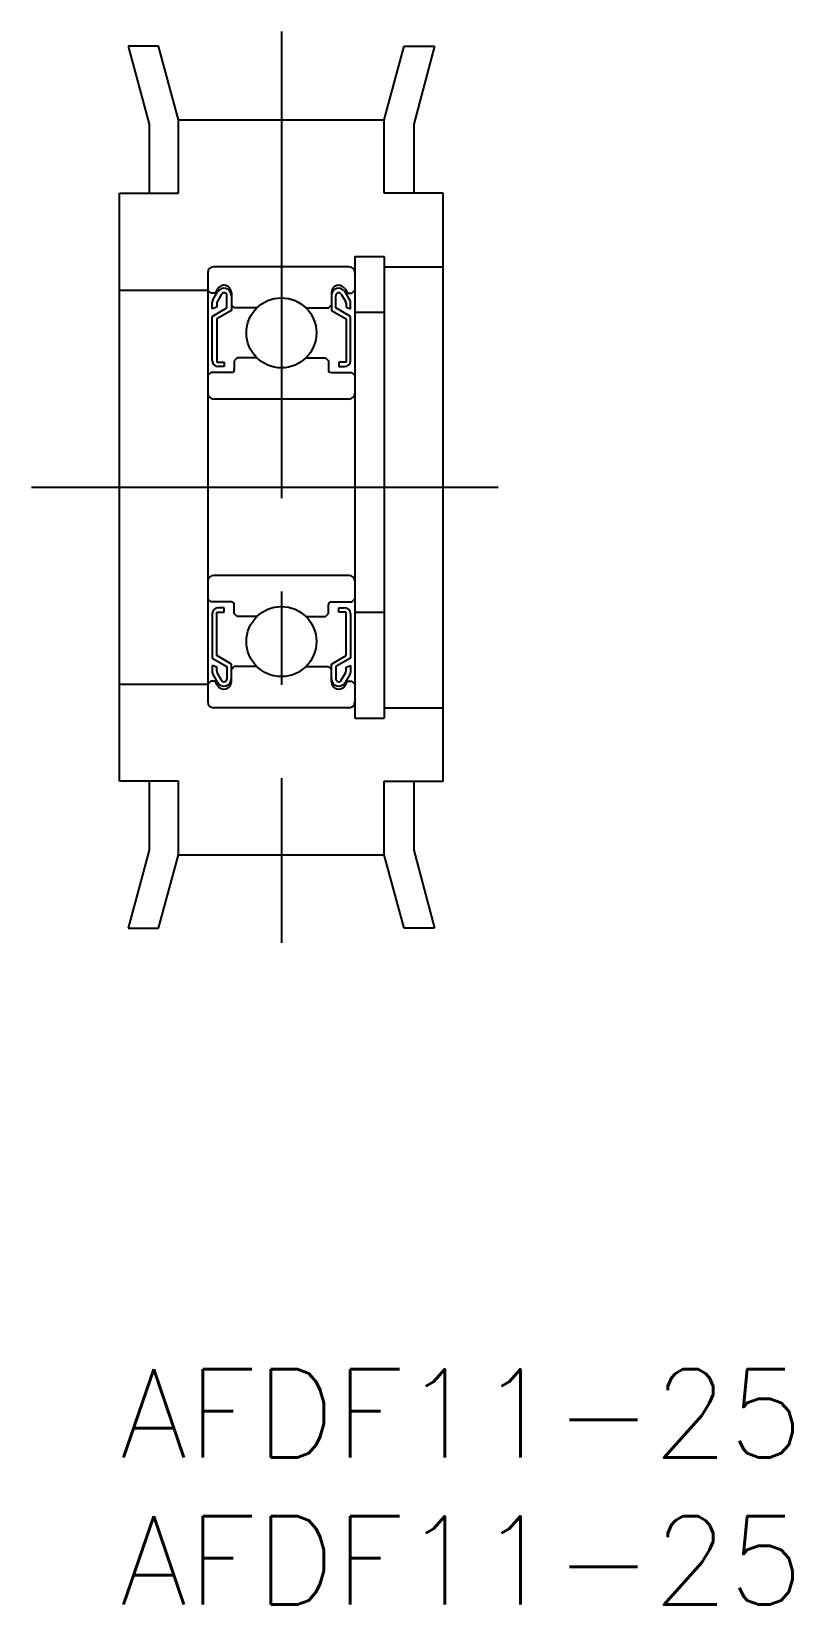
# Model space of a CAD drawing. Extents: x -3 to 22.9, y -8 to 45.5.
import ezdxf
from ezdxf.enums import TextEntityAlignment as Align

# ---------------------------------------------------------------- set-up
doc = ezdxf.new("R2010")
doc.units = 0
doc.header["$LTSCALE"] = 0.5
doc.linetypes.add('CENTER', pattern=[50.8, 31.75, -6.35, 6.35, -6.35])
doc.layers.get('0').update_dxf_attribs({"linetype": 'CONTINUOUS'})
doc.layers.add('CENTER', color=1, linetype='CENTER')
doc.styles.get("Standard").update_dxf_attribs({"font": 'txt.shx', "height": 3, "bigfont": 'bigfont.shx'})

msp = doc.modelspace()

# ---------------------------------------------------------------- linework, layer by layer
at = {"color": 7, "linetype": 'CONTINUOUS'}
for p, q in [((1.325, 45), (0.289, 45)), ((0.289, 45), (1, 42.348)), ((2, 42.5), (1.325, 45)), ((9, 42.5), (9.675, 45)), ((9.675, 45), (10.711, 45)), ((10.711, 45), (10, 42.348)), ((1, 42.348), (1, 40)), ((2, 42.5), (9, 42.5)), ((2, 40), (2, 42.5)), ((9, 40), (9, 42.5)), ((10, 42.348), (10, 40)), ((0, 20), (0, 40)), ((0, 40), (2, 40)), ((11, 40), (9, 40)), ((11, 20), (11, 40)), ((7.8, 37.5), (3.2, 37.5)), ((8, 37.85), (8, 22.15)), ((8, 37.85), (9, 37.85)), ((9, 37.85), (9, 22.15)), ((9, 37.5), (11, 37.5)), ((3, 37.3), (3, 22.7)), ((0, 36.7), (3, 36.7)), ((3.1, 36.6), (3, 36.7)), ((3.25, 36.6), (3.1, 36.6)), ((3.163, 36.347), (3.333, 36.641)), ((3.333, 36.745), (3.25, 36.6)), ((3.463, 36.566), (3.313, 36.306)), ((3.65, 36.1), (3.65, 36.516)), ((3.8, 36.62), (3.8, 36.013)), ((7.2, 36.62), (7.2, 36.013)), ((7.35, 36.1), (7.35, 36.516)), ((7.537, 36.566), (7.687, 36.306)), ((7.667, 36.745), (7.75, 36.6)), ((7.837, 36.347), (7.667, 36.641)), ((7.75, 36.6), (7.9, 36.6)), ((7.9, 36.6), (8, 36.7)), ((3.15, 36.064), (3.15, 36.297)), ((3.3, 36.118), (3.15, 36.064)), ((3.15, 35.811), (3.65, 36.1)), ((3.3, 36.256), (3.3, 36.118)), ((3.8, 36.013), (3.3, 35.725)), ((3.9, 36.1), (3.8, 36.2)), ((4.666, 36.1), (3.9, 36.1)), ((6.334, 36.1), (7.1, 36.1)), ((7.1, 36.1), (7.2, 36.2)), ((7.2, 36.013), (7.7, 35.725)), ((7.85, 35.811), (7.35, 36.1)), ((7.7, 36.256), (7.7, 36.118)), ((7.7, 36.118), (7.85, 36.064)), ((7.85, 36.064), (7.85, 36.297)), ((8, 35.95), (9, 35.95)), ((3.15, 34.3), (3.15, 35.811)), ((3.3, 35.725), (3.3, 34.25)), ((7.7, 35.725), (7.7, 34.25)), ((7.85, 34.3), (7.85, 35.811)), ((3.3, 34.25), (3.55, 34.25)), ((3.55, 34.25), (3.55, 34.1)), ((4, 34.4), (3.9, 34.3)), ((3.9, 34.3), (3.9, 34)), ((4.666, 34.4), (4, 34.4)), ((6.334, 34.4), (7, 34.4)), ((7, 34.4), (7.1, 34.3)), ((7.1, 34.3), (7.1, 34)), ((7.7, 34.25), (7.45, 34.25)), ((7.45, 34.25), (7.45, 34.1)), ((3.1, 33.9), (3, 33.8)), ((3.8, 33.9), (3.1, 33.9)), ((3.55, 34.1), (3.35, 34.1)), ((7.2, 33.9), (7.9, 33.9)), ((7.45, 34.1), (7.65, 34.1)), ((7.9, 33.9), (8, 33.8)), ((7.8, 33), (3.2, 33)), ((7.8, 27), (3.2, 27)), ((3.1, 26.1), (3, 26.2)), ((3.8, 26.1), (3.1, 26.1)), ((3.15, 25.7), (3.15, 24.189)), ((3.3, 24.275), (3.3, 25.75)), ((3.3, 25.75), (3.55, 25.75)), ((3.55, 25.9), (3.35, 25.9)), ((3.55, 25.75), (3.55, 25.9)), ((3.9, 25.7), (3.9, 26)), ((4, 25.6), (3.9, 25.7)), ((7, 25.6), (7.1, 25.7)), ((7.1, 25.7), (7.1, 26)), ((7.2, 26.1), (7.9, 26.1)), ((7.45, 25.75), (7.45, 25.9)), ((7.45, 25.9), (7.65, 25.9)), ((7.7, 25.75), (7.45, 25.75)), ((7.7, 24.275), (7.7, 25.75)), ((7.85, 25.7), (7.85, 24.189)), ((7.9, 26.1), (8, 26.2)), ((8, 25.75), (9, 25.75)), ((4.666, 25.6), (4, 25.6)), ((6.334, 25.6), (7, 25.6)), ((3.15, 24.189), (3.65, 23.9)), ((3.8, 23.987), (3.3, 24.275)), ((7.2, 23.987), (7.7, 24.275)), ((7.85, 24.189), (7.35, 23.9)), ((3.3, 23.882), (3.15, 23.936)), ((3.15, 23.936), (3.15, 23.703)), ((3.163, 23.653), (3.333, 23.359)), ((3.3, 23.744), (3.3, 23.882)), ((3.463, 23.434), (3.313, 23.694)), ((3.65, 23.9), (3.65, 23.484)), ((3.8, 23.38), (3.8, 23.987)), ((3.9, 23.9), (3.8, 23.8)), ((4.666, 23.9), (3.9, 23.9)), ((6.334, 23.9), (7.1, 23.9)), ((7.1, 23.9), (7.2, 23.8)), ((7.2, 23.38), (7.2, 23.987)), ((7.35, 23.9), (7.35, 23.484)), ((7.537, 23.434), (7.687, 23.694)), ((7.837, 23.653), (7.667, 23.359)), ((7.7, 23.882), (7.85, 23.936)), ((7.7, 23.744), (7.7, 23.882)), ((7.85, 23.936), (7.85, 23.703)), ((0, 23.3), (3, 23.3)), ((3.1, 23.4), (3, 23.3)), ((3.25, 23.4), (3.1, 23.4)), ((3.333, 23.255), (3.25, 23.4)), ((7.667, 23.255), (7.75, 23.4)), ((7.75, 23.4), (7.9, 23.4)), ((7.9, 23.4), (8, 23.3)), ((7.8, 22.5), (3.2, 22.5)), ((9, 22.5), (11, 22.5)), ((8, 22.15), (9, 22.15)), ((2, 20), (0, 20)), ((1, 20), (1, 17.652)), ((2, 17.5), (2, 20)), ((9, 17.5), (9, 20)), ((9, 20), (11, 20)), ((10, 20), (10, 17.652)), ((1, 17.652), (0.289, 15)), ((1.325, 15), (2, 17.5)), ((2, 17.5), (9, 17.5)), ((9.675, 15), (9, 17.5)), ((10, 17.652), (10.711, 15)), ((0.289, 15), (1.325, 15)), ((10.711, 15), (9.675, 15))]:
    msp.add_line(p, q, dxfattribs=at)
for centre in [(5.5, 35.25), (5.5, 24.75)]:
    msp.add_circle(centre, 1.191, dxfattribs=at)
for centre, radius, start, end in [((3.2, 37.3), 0.2, 90, 180), ((7.8, 37.3), 0.2, 0, 90), ((3.55, 36.62), 0.25, 0, 150.0002), ((3.55, 36.516), 0.25, 0, 150.0004), ((3.55, 36.516), 0.1, 360, 149.9997), ((7.45, 36.62), 0.25, 29.9998, 180), ((7.45, 36.516), 0.25, 29.9996, 180), ((7.45, 36.516), 0.1, 30.0003, 180), ((3.25, 36.297), 0.1, 149.9962, 179.9959), ((3.4, 36.256), 0.1, 149.9984, 179.9987), ((7.6, 36.256), 0.1, 0.0013, 30.0016), ((7.75, 36.297), 0.1, 0.0041, 30.0038), ((3.35, 34.3), 0.2, 180, 270), ((7.65, 34.3), 0.2, 270, 0), ((3.8, 34), 0.1, 270, 0), ((7.2, 34), 0.1, 180, 270), ((3.2, 33.2), 0.2, 180, 270), ((7.8, 33.2), 0.2, 270, 0), ((3.2, 26.8), 0.2, 90, 180), ((7.8, 26.8), 0.2, 0, 90), ((3.35, 25.7), 0.2, 90, 180), ((3.8, 26), 0.1, 0, 90), ((7.2, 26), 0.1, 90, 180), ((7.65, 25.7), 0.2, 360, 90), ((3.25, 23.703), 0.1, 180.0041, 210.0038), ((3.4, 23.744), 0.1, 180.0013, 210.0016), ((7.6, 23.744), 0.1, 329.9984, 359.9987), ((7.75, 23.703), 0.1, 329.9962, 359.9959), ((3.55, 23.484), 0.25, 209.9996, 0), ((3.55, 23.38), 0.25, 209.9998, 0), ((3.55, 23.484), 0.1, 210.0003, 0), ((7.45, 23.484), 0.25, 180, 330.0004), ((7.45, 23.38), 0.25, 180, 330.0002), ((7.45, 23.484), 0.1, 180, 329.9997), ((3.2, 22.7), 0.2, 180, 270), ((7.8, 22.7), 0.2, 270, 0)]:
    msp.add_arc(centre, radius, start, end, dxfattribs=at)
at = {"layer": 'CENTER', "color": 1, "linetype": 'CENTER'}
for p, q in [((5.5, 45.5), (5.5, 14.5)), ((-3, 30), (14, 30))]:
    msp.add_line(p, q, dxfattribs=at)

# ---------------------------------------------------------------- texts
at = {"color": 7, "linetype": 'CONTINUOUS'}
for p in [(0, 0), (0, -5)]:
    msp.add_text('AFDF11-25', height=3, dxfattribs=at).set_placement(p, align=Align.TOP_LEFT)

doc.saveas('drawing.dxf')
